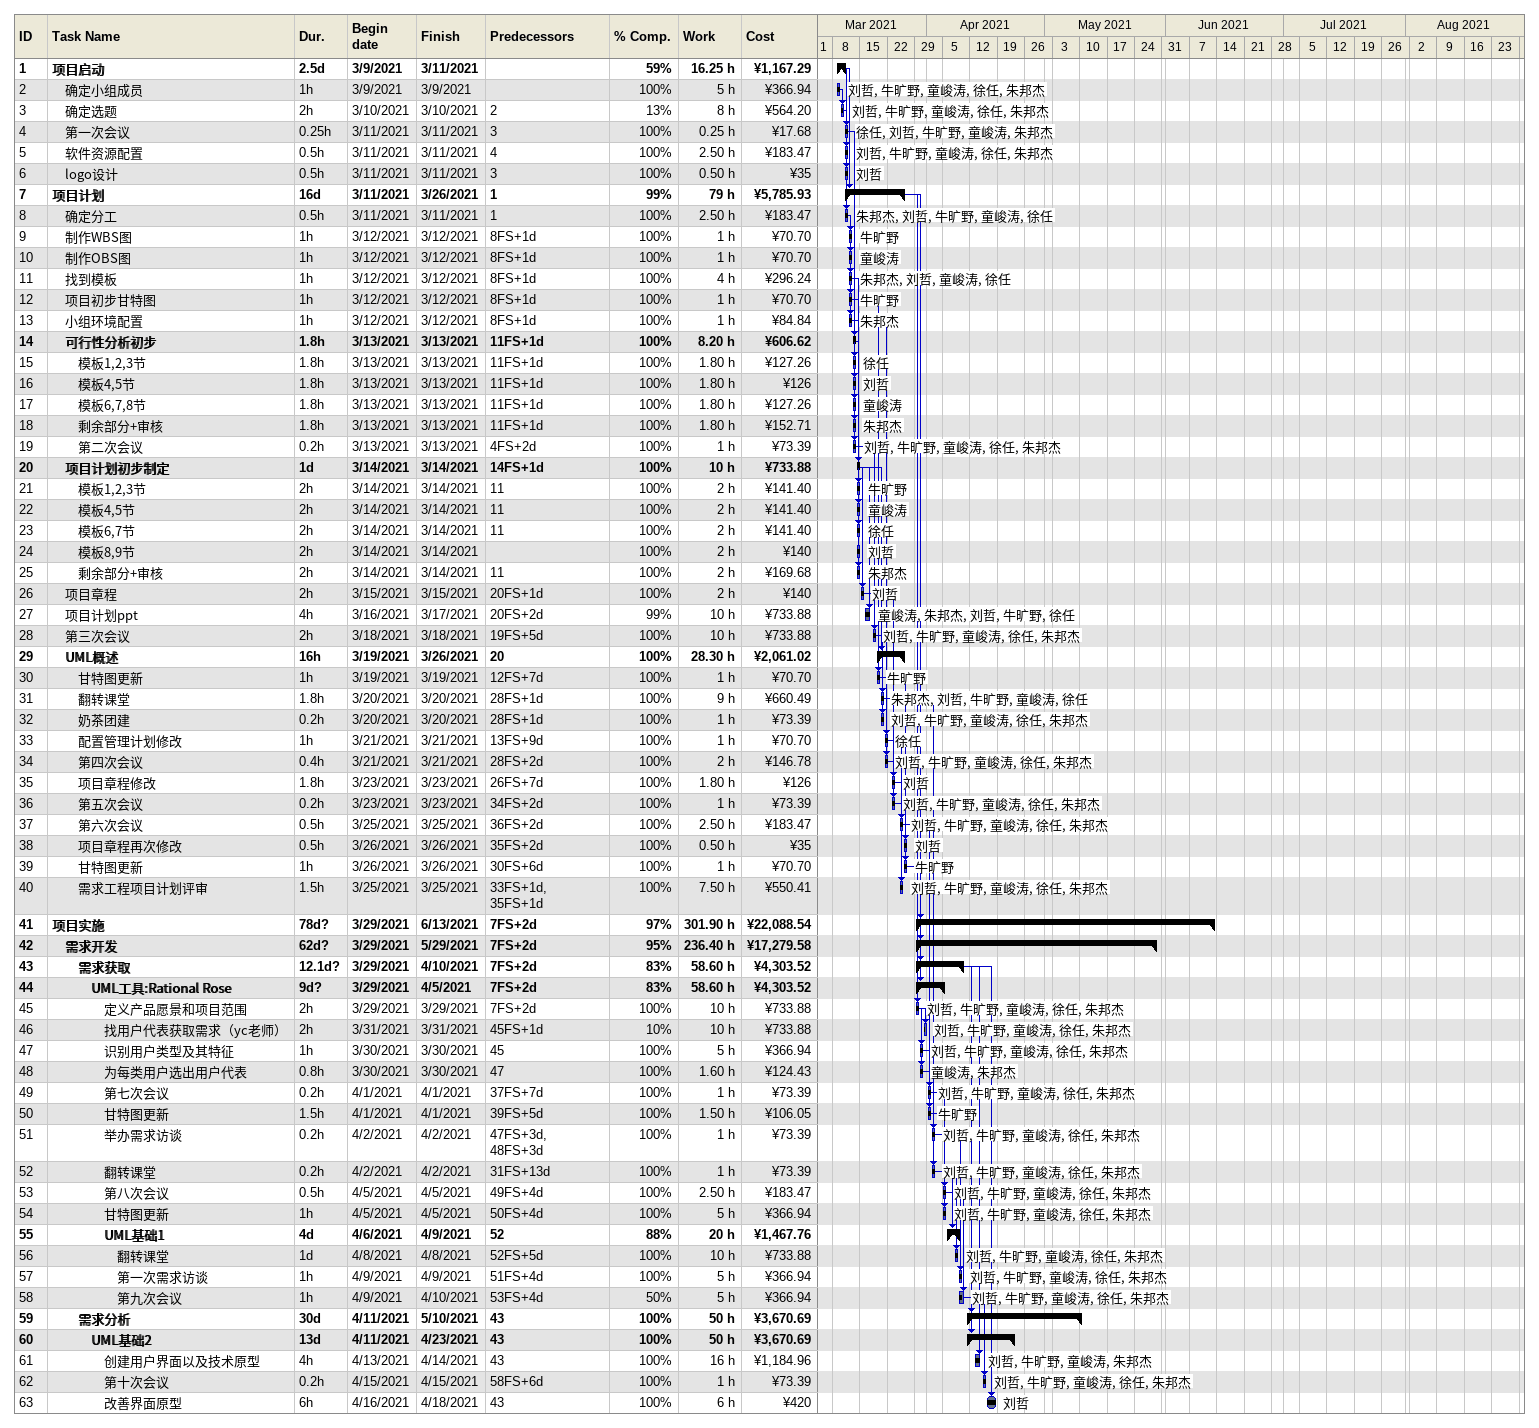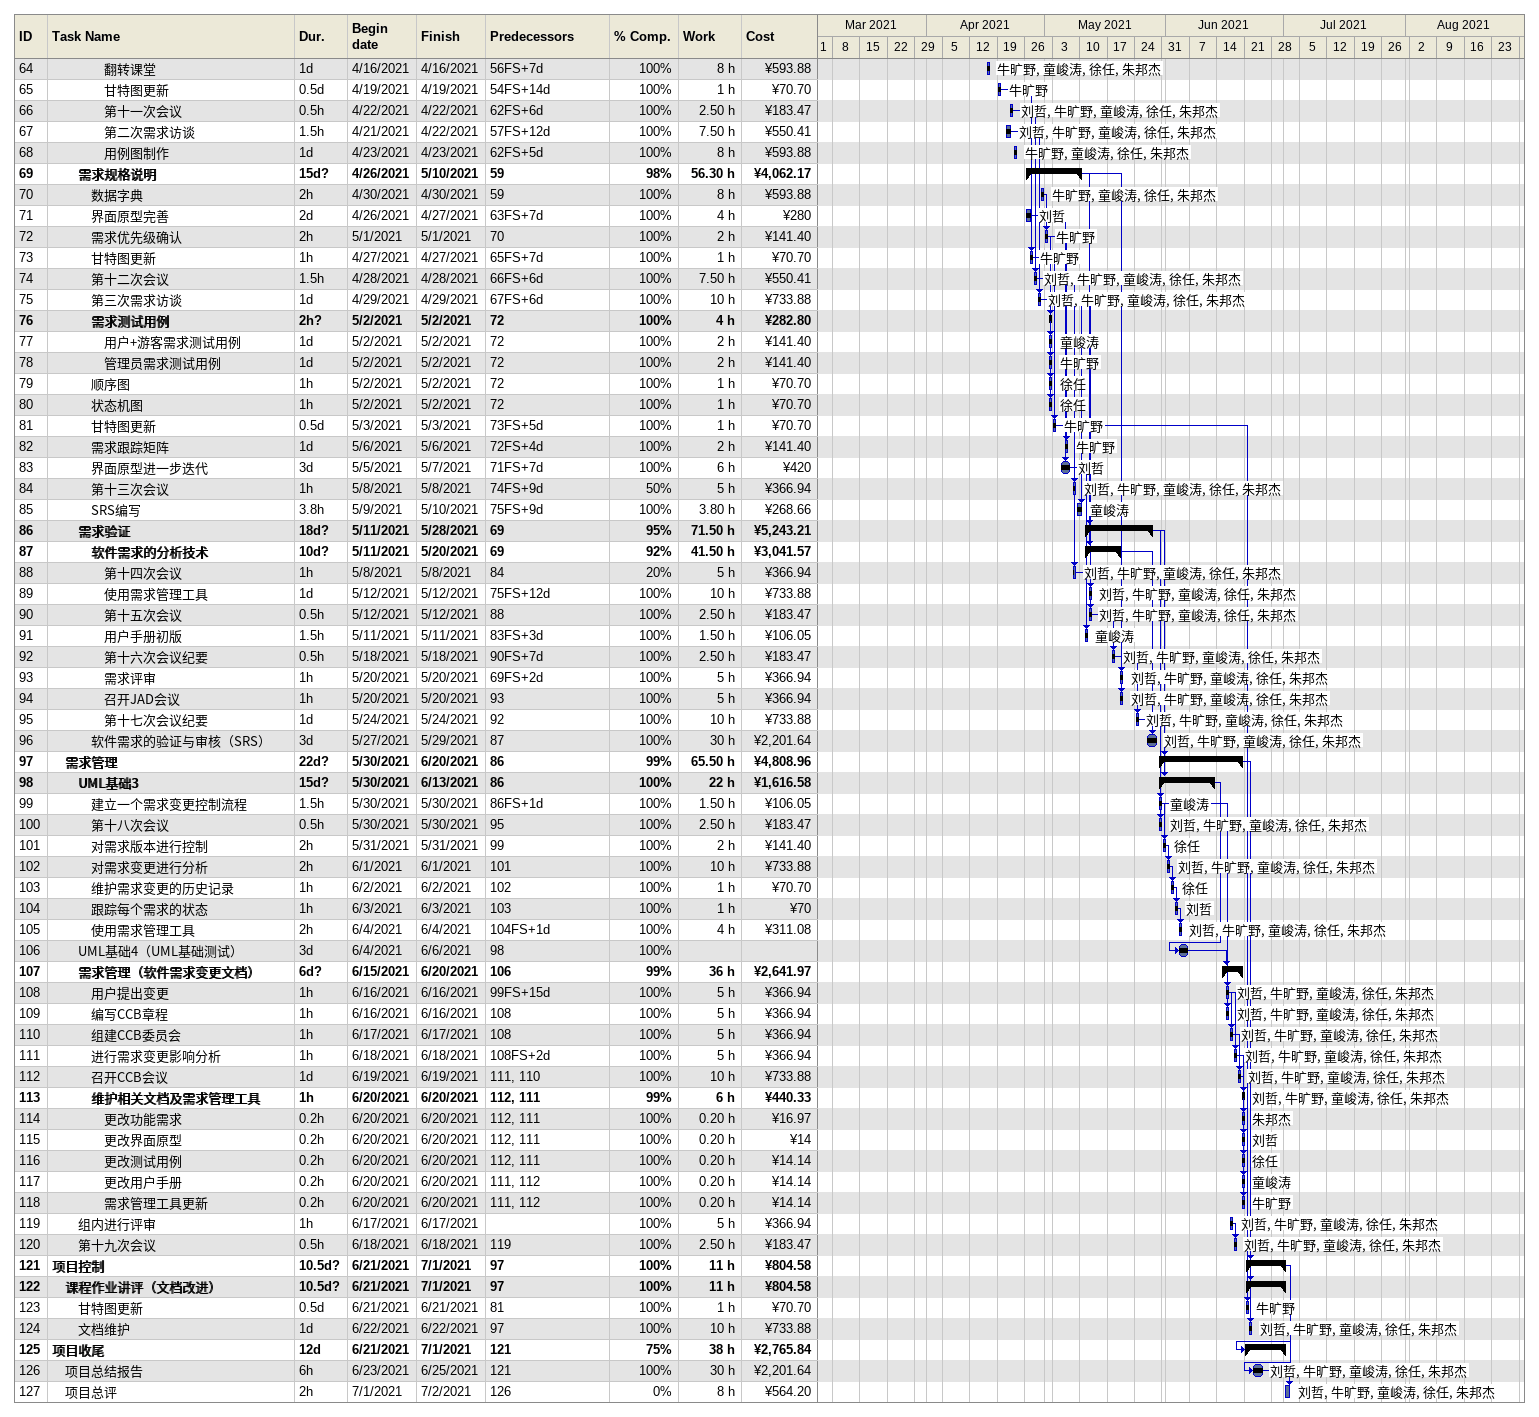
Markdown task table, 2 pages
| ID | Level | Task | Duration | Start | Finish | Predecessors | Resources | % complete | Work (h) | Cost (¥) |
|---|---|---|---|---|---|---|---|---|---|---|
| 1 | 1 | **项目启动** | 2.5d | 2021-03-09 | 2021-03-11 |  |  | 59 | 16.25 | 1167.29 |
| 2 | 2 | 确定小组成员 | 1h | 2021-03-09 | 2021-03-09 |  | 刘哲, 牛旷野, 童峻涛, 徐任, 朱邦杰 | 100 | 5 | 366.94 |
| 3 | 2 | 确定选题 | 2h | 2021-03-10 | 2021-03-10 | 2 | 刘哲, 牛旷野, 童峻涛, 徐任, 朱邦杰 | 13 | 8 | 564.20 |
| 4 | 2 | 第一次会议 | 0.25h | 2021-03-11 | 2021-03-11 | 3 | 徐任, 刘哲, 牛旷野, 童峻涛, 朱邦杰 | 100 | 0.25 | 17.68 |
| 5 | 2 | 软件资源配置 | 0.5h | 2021-03-11 | 2021-03-11 | 4 | 刘哲, 牛旷野, 童峻涛, 徐任, 朱邦杰 | 100 | 2.50 | 183.47 |
| 6 | 2 | logo设计 | 0.5h | 2021-03-11 | 2021-03-11 | 3 | 刘哲 | 100 | 0.50 | 35 |
| 7 | 1 | **项目计划** | 16d | 2021-03-11 | 2021-03-26 | 1 |  | 99 | 79 | 5785.93 |
| 8 | 2 | 确定分工 | 0.5h | 2021-03-11 | 2021-03-11 | 1 | 朱邦杰, 刘哲, 牛旷野, 童峻涛, 徐任 | 100 | 2.50 | 183.47 |
| 9 | 2 | 制作WBS图 | 1h | 2021-03-12 | 2021-03-12 | 8FS+1d | 牛旷野 | 100 | 1 | 70.70 |
| 10 | 2 | 制作OBS图 | 1h | 2021-03-12 | 2021-03-12 | 8FS+1d | 童峻涛 | 100 | 1 | 70.70 |
| 11 | 2 | 找到模板 | 1h | 2021-03-12 | 2021-03-12 | 8FS+1d | 朱邦杰, 刘哲, 童峻涛, 徐任 | 100 | 4 | 296.24 |
| 12 | 2 | 项目初步甘特图 | 1h | 2021-03-12 | 2021-03-12 | 8FS+1d | 牛旷野 | 100 | 1 | 70.70 |
| 13 | 2 | 小组环境配置 | 1h | 2021-03-12 | 2021-03-12 | 8FS+1d | 朱邦杰 | 100 | 1 | 84.84 |
| 14 | 2 | **可行性分析初步** | 1.8h | 2021-03-13 | 2021-03-13 | 11FS+1d |  | 100 | 8.20 | 606.62 |
| 15 | 3 | 模板1,2,3节 | 1.8h | 2021-03-13 | 2021-03-13 | 11FS+1d | 徐任 | 100 | 1.80 | 127.26 |
| 16 | 3 | 模板4,5节 | 1.8h | 2021-03-13 | 2021-03-13 | 11FS+1d | 刘哲 | 100 | 1.80 | 126 |
| 17 | 3 | 模板6,7,8节 | 1.8h | 2021-03-13 | 2021-03-13 | 11FS+1d | 童峻涛 | 100 | 1.80 | 127.26 |
| 18 | 3 | 剩余部分+审核 | 1.8h | 2021-03-13 | 2021-03-13 | 11FS+1d | 朱邦杰 | 100 | 1.80 | 152.71 |
| 19 | 3 | 第二次会议 | 0.2h | 2021-03-13 | 2021-03-13 | 4FS+2d | 刘哲, 牛旷野, 童峻涛, 徐任, 朱邦杰 | 100 | 1 | 73.39 |
| 20 | 2 | **项目计划初步制定** | 1d | 2021-03-14 | 2021-03-14 | 14FS+1d |  | 100 | 10 | 733.88 |
| 21 | 3 | 模板1,2,3节 | 2h | 2021-03-14 | 2021-03-14 | 11 | 牛旷野 | 100 | 2 | 141.40 |
| 22 | 3 | 模板4,5节 | 2h | 2021-03-14 | 2021-03-14 | 11 | 童峻涛 | 100 | 2 | 141.40 |
| 23 | 3 | 模板6,7节 | 2h | 2021-03-14 | 2021-03-14 | 11 | 徐任 | 100 | 2 | 141.40 |
| 24 | 3 | 模板8,9节 | 2h | 2021-03-14 | 2021-03-14 |  | 刘哲 | 100 | 2 | 140 |
| 25 | 3 | 剩余部分+审核 | 2h | 2021-03-14 | 2021-03-14 | 11 | 朱邦杰 | 100 | 2 | 169.68 |
| 26 | 2 | 项目章程 | 2h | 2021-03-15 | 2021-03-15 | 20FS+1d | 刘哲 | 100 | 2 | 140 |
| 27 | 2 | 项目计划ppt | 4h | 2021-03-16 | 2021-03-17 | 20FS+2d | 童峻涛, 朱邦杰, 刘哲, 牛旷野, 徐任 | 99 | 10 | 733.88 |
| 28 | 2 | 第三次会议 | 2h | 2021-03-18 | 2021-03-18 | 19FS+5d | 刘哲, 牛旷野, 童峻涛, 徐任, 朱邦杰 | 100 | 10 | 733.88 |
| 29 | 2 | **UML概述** | 16h | 2021-03-19 | 2021-03-26 | 20 |  | 100 | 28.30 | 2061.02 |
| 30 | 3 | 甘特图更新 | 1h | 2021-03-19 | 2021-03-19 | 12FS+7d | 牛旷野 | 100 | 1 | 70.70 |
| 31 | 3 | 翻转课堂 | 1.8h | 2021-03-20 | 2021-03-20 | 28FS+1d | 朱邦杰, 刘哲, 牛旷野, 童峻涛, 徐任 | 100 | 9 | 660.49 |
| 32 | 3 | 奶茶团建 | 0.2h | 2021-03-20 | 2021-03-20 | 28FS+1d | 刘哲, 牛旷野, 童峻涛, 徐任, 朱邦杰 | 100 | 1 | 73.39 |
| 33 | 3 | 配置管理计划修改 | 1h | 2021-03-21 | 2021-03-21 | 13FS+9d | 徐任 | 100 | 1 | 70.70 |
| 34 | 3 | 第四次会议 | 0.4h | 2021-03-21 | 2021-03-21 | 28FS+2d | 刘哲, 牛旷野, 童峻涛, 徐任, 朱邦杰 | 100 | 2 | 146.78 |
| 35 | 3 | 项目章程修改 | 1.8h | 2021-03-23 | 2021-03-23 | 26FS+7d | 刘哲 | 100 | 1.80 | 126 |
| 36 | 3 | 第五次会议 | 0.2h | 2021-03-23 | 2021-03-23 | 34FS+2d | 刘哲, 牛旷野, 童峻涛, 徐任, 朱邦杰 | 100 | 1 | 73.39 |
| 37 | 3 | 第六次会议 | 0.5h | 2021-03-25 | 2021-03-25 | 36FS+2d | 刘哲, 牛旷野, 童峻涛, 徐任, 朱邦杰 | 100 | 2.50 | 183.47 |
| 38 | 3 | 项目章程再次修改 | 0.5h | 2021-03-26 | 2021-03-26 | 35FS+2d | 刘哲 | 100 | 0.50 | 35 |
| 39 | 3 | 甘特图更新 | 1h | 2021-03-26 | 2021-03-26 | 30FS+6d | 牛旷野 | 100 | 1 | 70.70 |
| 40 | 3 | 需求工程项目计划评审 | 1.5h | 2021-03-25 | 2021-03-25 | 33FS+1d, 35FS+1d | 刘哲, 牛旷野, 童峻涛, 徐任, 朱邦杰 | 100 | 7.50 | 550.41 |
| 41 | 1 | **项目实施** | 78d? | 2021-03-29 | 2021-06-13 | 7FS+2d |  | 97 | 301.90 | 22088.54 |
| 42 | 2 | **需求开发** | 62d? | 2021-03-29 | 2021-05-29 | 7FS+2d |  | 95 | 236.40 | 17279.58 |
| 43 | 3 | **需求获取** | 12.1d? | 2021-03-29 | 2021-04-10 | 7FS+2d |  | 83 | 58.60 | 4303.52 |
| 44 | 4 | **UML工具:Rational Rose** | 9d? | 2021-03-29 | 2021-04-05 | 7FS+2d |  | 83 | 58.60 | 4303.52 |
| 45 | 5 | 定义产品愿景和项目范围 | 2h | 2021-03-29 | 2021-03-29 | 7FS+2d | 刘哲, 牛旷野, 童峻涛, 徐任, 朱邦杰 | 100 | 10 | 733.88 |
| 46 | 5 | 找用户代表获取需求（yc老师） | 2h | 2021-03-31 | 2021-03-31 | 45FS+1d | 刘哲, 牛旷野, 童峻涛, 徐任, 朱邦杰 | 10 | 10 | 733.88 |
| 47 | 5 | 识别用户类型及其特征 | 1h | 2021-03-30 | 2021-03-30 | 45 | 刘哲, 牛旷野, 童峻涛, 徐任, 朱邦杰 | 100 | 5 | 366.94 |
| 48 | 5 | 为每类用户选出用户代表 | 0.8h | 2021-03-30 | 2021-03-30 | 47 | 童峻涛, 朱邦杰 | 100 | 1.60 | 124.43 |
| 49 | 5 | 第七次会议 | 0.2h | 2021-04-01 | 2021-04-01 | 37FS+7d | 刘哲, 牛旷野, 童峻涛, 徐任, 朱邦杰 | 100 | 1 | 73.39 |
| 50 | 5 | 甘特图更新 | 1.5h | 2021-04-01 | 2021-04-01 | 39FS+5d | 牛旷野 | 100 | 1.50 | 106.05 |
| 51 | 5 | 举办需求访谈 | 0.2h | 2021-04-02 | 2021-04-02 | 47FS+3d, 48FS+3d | 刘哲, 牛旷野, 童峻涛, 徐任, 朱邦杰 | 100 | 1 | 73.39 |
| 52 | 5 | 翻转课堂 | 0.2h | 2021-04-02 | 2021-04-02 | 31FS+13d | 刘哲, 牛旷野, 童峻涛, 徐任, 朱邦杰 | 100 | 1 | 73.39 |
| 53 | 5 | 第八次会议 | 0.5h | 2021-04-05 | 2021-04-05 | 49FS+4d | 刘哲, 牛旷野, 童峻涛, 徐任, 朱邦杰 | 100 | 2.50 | 183.47 |
| 54 | 5 | 甘特图更新 | 1h | 2021-04-05 | 2021-04-05 | 50FS+4d | 刘哲, 牛旷野, 童峻涛, 徐任, 朱邦杰 | 100 | 5 | 366.94 |
| 55 | 5 | **UML基础1** | 4d | 2021-04-06 | 2021-04-09 | 52 |  | 88 | 20 | 1467.76 |
| 56 | 6 | 翻转课堂 | 1d | 2021-04-08 | 2021-04-08 | 52FS+5d | 刘哲, 牛旷野, 童峻涛, 徐任, 朱邦杰 | 100 | 10 | 733.88 |
| 57 | 6 | 第一次需求访谈 | 1h | 2021-04-09 | 2021-04-09 | 51FS+4d | 刘哲, 牛旷野, 童峻涛, 徐任, 朱邦杰 | 100 | 5 | 366.94 |
| 58 | 6 | 第九次会议 | 1h | 2021-04-09 | 2021-04-10 | 53FS+4d | 刘哲, 牛旷野, 童峻涛, 徐任, 朱邦杰 | 50 | 5 | 366.94 |
| 59 | 3 | **需求分析** | 30d | 2021-04-11 | 2021-05-10 | 43 |  | 100 | 50 | 3670.69 |
| 60 | 4 | **UML基础2** | 13d | 2021-04-11 | 2021-04-23 | 43 |  | 100 | 50 | 3670.69 |
| 61 | 5 | 创建用户界面以及技术原型 | 4h | 2021-04-13 | 2021-04-14 | 43 | 刘哲, 牛旷野, 童峻涛, 朱邦杰 | 100 | 16 | 1184.96 |
| 62 | 5 | 第十次会议 | 0.2h | 2021-04-15 | 2021-04-15 | 58FS+6d | 刘哲, 牛旷野, 童峻涛, 徐任, 朱邦杰 | 100 | 1 | 73.39 |
| 63 | 5 | 改善界面原型 | 6h | 2021-04-16 | 2021-04-18 | 43 | 刘哲 | 100 | 6 | 420 |
| 64 | 5 | 翻转课堂 | 1d | 2021-04-16 | 2021-04-16 | 56FS+7d | 牛旷野, 童峻涛, 徐任, 朱邦杰 | 100 | 8 | 593.88 |
| 65 | 5 | 甘特图更新 | 0.5d | 2021-04-19 | 2021-04-19 | 54FS+14d | 牛旷野 | 100 | 1 | 70.70 |
| 66 | 5 | 第十一次会议 | 0.5h | 2021-04-22 | 2021-04-22 | 62FS+6d | 刘哲, 牛旷野, 童峻涛, 徐任, 朱邦杰 | 100 | 2.50 | 183.47 |
| 67 | 5 | 第二次需求访谈 | 1.5h | 2021-04-21 | 2021-04-22 | 57FS+12d | 刘哲, 牛旷野, 童峻涛, 徐任, 朱邦杰 | 100 | 7.50 | 550.41 |
| 68 | 5 | 用例图制作 | 1d | 2021-04-23 | 2021-04-23 | 62FS+5d | 牛旷野, 童峻涛, 徐任, 朱邦杰 | 100 | 8 | 593.88 |
| 69 | 3 | **需求规格说明** | 15d? | 2021-04-26 | 2021-05-10 | 59 |  | 98 | 56.30 | 4062.17 |
| 70 | 4 | 数据字典 | 2h | 2021-04-30 | 2021-04-30 | 59 | 牛旷野, 童峻涛, 徐任, 朱邦杰 | 100 | 8 | 593.88 |
| 71 | 4 | 界面原型完善 | 2d | 2021-04-26 | 2021-04-27 | 63FS+7d | 刘哲 | 100 | 4 | 280 |
| 72 | 4 | 需求优先级确认 | 2h | 2021-05-01 | 2021-05-01 | 70 | 牛旷野 | 100 | 2 | 141.40 |
| 73 | 4 | 甘特图更新 | 1h | 2021-04-27 | 2021-04-27 | 65FS+7d | 牛旷野 | 100 | 1 | 70.70 |
| 74 | 4 | 第十二次会议 | 1.5h | 2021-04-28 | 2021-04-28 | 66FS+6d | 刘哲, 牛旷野, 童峻涛, 徐任, 朱邦杰 | 100 | 7.50 | 550.41 |
| 75 | 4 | 第三次需求访谈 | 1d | 2021-04-29 | 2021-04-29 | 67FS+6d | 刘哲, 牛旷野, 童峻涛, 徐任, 朱邦杰 | 100 | 10 | 733.88 |
| 76 | 4 | **需求测试用例** | 2h? | 2021-05-02 | 2021-05-02 | 72 |  | 100 | 4 | 282.80 |
| 77 | 5 | 用户+游客需求测试用例 | 1d | 2021-05-02 | 2021-05-02 | 72 | 童峻涛 | 100 | 2 | 141.40 |
| 78 | 5 | 管理员需求测试用例 | 1d | 2021-05-02 | 2021-05-02 | 72 | 牛旷野 | 100 | 2 | 141.40 |
| 79 | 4 | 顺序图 | 1h | 2021-05-02 | 2021-05-02 | 72 | 徐任 | 100 | 1 | 70.70 |
| 80 | 4 | 状态机图 | 1h | 2021-05-02 | 2021-05-02 | 72 | 徐任 | 100 | 1 | 70.70 |
| 81 | 4 | 甘特图更新 | 0.5d | 2021-05-03 | 2021-05-03 | 73FS+5d | 牛旷野 | 100 | 1 | 70.70 |
| 82 | 4 | 需求跟踪矩阵 | 1d | 2021-05-06 | 2021-05-06 | 72FS+4d | 牛旷野 | 100 | 2 | 141.40 |
| 83 | 4 | 界面原型进一步迭代 | 3d | 2021-05-05 | 2021-05-07 | 71FS+7d | 刘哲 | 100 | 6 | 420 |
| 84 | 4 | 第十三次会议 | 1h | 2021-05-08 | 2021-05-08 | 74FS+9d | 刘哲, 牛旷野, 童峻涛, 徐任, 朱邦杰 | 50 | 5 | 366.94 |
| 85 | 4 | SRS编写 | 3.8h | 2021-05-09 | 2021-05-10 | 75FS+9d | 童峻涛 | 100 | 3.80 | 268.66 |
| 86 | 3 | **需求验证** | 18d? | 2021-05-11 | 2021-05-28 | 69 |  | 95 | 71.50 | 5243.21 |
| 87 | 4 | **软件需求的分析技术** | 10d? | 2021-05-11 | 2021-05-20 | 69 |  | 92 | 41.50 | 3041.57 |
| 88 | 5 | 第十四次会议 | 1h | 2021-05-08 | 2021-05-08 | 84 | 刘哲, 牛旷野, 童峻涛, 徐任, 朱邦杰 | 20 | 5 | 366.94 |
| 89 | 5 | 使用需求管理工具 | 1d | 2021-05-12 | 2021-05-12 | 75FS+12d | 刘哲, 牛旷野, 童峻涛, 徐任, 朱邦杰 | 100 | 10 | 733.88 |
| 90 | 5 | 第十五次会议 | 0.5h | 2021-05-12 | 2021-05-12 | 88 | 刘哲, 牛旷野, 童峻涛, 徐任, 朱邦杰 | 100 | 2.50 | 183.47 |
| 91 | 5 | 用户手册初版 | 1.5h | 2021-05-11 | 2021-05-11 | 83FS+3d | 童峻涛 | 100 | 1.50 | 106.05 |
| 92 | 5 | 第十六次会议纪要 | 0.5h | 2021-05-18 | 2021-05-18 | 90FS+7d | 刘哲, 牛旷野, 童峻涛, 徐任, 朱邦杰 | 100 | 2.50 | 183.47 |
| 93 | 5 | 需求评审 | 1h | 2021-05-20 | 2021-05-20 | 69FS+2d | 刘哲, 牛旷野, 童峻涛, 徐任, 朱邦杰 | 100 | 5 | 366.94 |
| 94 | 5 | 召开JAD会议 | 1h | 2021-05-20 | 2021-05-20 | 93 | 刘哲, 牛旷野, 童峻涛, 徐任, 朱邦杰 | 100 | 5 | 366.94 |
| 95 | 5 | 第十七次会议纪要 | 1d | 2021-05-24 | 2021-05-24 | 92 | 刘哲, 牛旷野, 童峻涛, 徐任, 朱邦杰 | 100 | 10 | 733.88 |
| 96 | 4 | 软件需求的验证与审核（SRS） | 3d | 2021-05-27 | 2021-05-29 | 87 | 刘哲, 牛旷野, 童峻涛, 徐任, 朱邦杰 | 100 | 30 | 2201.64 |
| 97 | 2 | **需求管理** | 22d? | 2021-05-30 | 2021-06-20 | 86 |  | 99 | 65.50 | 4808.96 |
| 98 | 3 | **UML基础3** | 15d? | 2021-05-30 | 2021-06-13 | 86 |  | 100 | 22 | 1616.58 |
| 99 | 4 | 建立一个需求变更控制流程 | 1.5h | 2021-05-30 | 2021-05-30 | 86FS+1d | 童峻涛 | 100 | 1.50 | 106.05 |
| 100 | 4 | 第十八次会议 | 0.5h | 2021-05-30 | 2021-05-30 | 95 | 刘哲, 牛旷野, 童峻涛, 徐任, 朱邦杰 | 100 | 2.50 | 183.47 |
| 101 | 4 | 对需求版本进行控制 | 2h | 2021-05-31 | 2021-05-31 | 99 | 徐任 | 100 | 2 | 141.40 |
| 102 | 4 | 对需求变更进行分析 | 2h | 2021-06-01 | 2021-06-01 | 101 | 刘哲, 牛旷野, 童峻涛, 徐任, 朱邦杰 | 100 | 10 | 733.88 |
| 103 | 4 | 维护需求变更的历史记录 | 1h | 2021-06-02 | 2021-06-02 | 102 | 徐任 | 100 | 1 | 70.70 |
| 104 | 4 | 跟踪每个需求的状态 | 1h | 2021-06-03 | 2021-06-03 | 103 | 刘哲 | 100 | 1 | 70 |
| 105 | 4 | 使用需求管理工具 | 2h | 2021-06-04 | 2021-06-04 | 104FS+1d | 刘哲, 牛旷野, 童峻涛, 徐任, 朱邦杰 | 100 | 4 | 311.08 |
| 106 | 3 | UML基础4（UML基础测试） | 3d | 2021-06-04 | 2021-06-06 | 98 |  | 100 |  |  |
| 107 | 3 | **需求管理（软件需求变更文档）** | 6d? | 2021-06-15 | 2021-06-20 | 106 |  | 99 | 36 | 2641.97 |
| 108 | 4 | 用户提出变更 | 1h | 2021-06-16 | 2021-06-16 | 99FS+15d | 刘哲, 牛旷野, 童峻涛, 徐任, 朱邦杰 | 100 | 5 | 366.94 |
| 109 | 4 | 编写CCB章程 | 1h | 2021-06-16 | 2021-06-16 | 108 | 刘哲, 牛旷野, 童峻涛, 徐任, 朱邦杰 | 100 | 5 | 366.94 |
| 110 | 4 | 组建CCB委员会 | 1h | 2021-06-17 | 2021-06-17 | 108 | 刘哲, 牛旷野, 童峻涛, 徐任, 朱邦杰 | 100 | 5 | 366.94 |
| 111 | 4 | 进行需求变更影响分析 | 1h | 2021-06-18 | 2021-06-18 | 108FS+2d | 刘哲, 牛旷野, 童峻涛, 徐任, 朱邦杰 | 100 | 5 | 366.94 |
| 112 | 4 | 召开CCB会议 | 1d | 2021-06-19 | 2021-06-19 | 111, 110 | 刘哲, 牛旷野, 童峻涛, 徐任, 朱邦杰 | 100 | 10 | 733.88 |
| 113 | 4 | **维护相关文档及需求管理工具** | 1h | 2021-06-20 | 2021-06-20 | 112, 111 | 刘哲, 牛旷野, 童峻涛, 徐任, 朱邦杰 | 99 | 6 | 440.33 |
| 114 | 5 | 更改功能需求 | 0.2h | 2021-06-20 | 2021-06-20 | 112, 111 | 朱邦杰 | 100 | 0.20 | 16.97 |
| 115 | 5 | 更改界面原型 | 0.2h | 2021-06-20 | 2021-06-20 | 112, 111 | 刘哲 | 100 | 0.20 | 14 |
| 116 | 5 | 更改测试用例 | 0.2h | 2021-06-20 | 2021-06-20 | 112, 111 | 徐任 | 100 | 0.20 | 14.14 |
| 117 | 5 | 更改用户手册 | 0.2h | 2021-06-20 | 2021-06-20 | 111, 112 | 童峻涛 | 100 | 0.20 | 14.14 |
| 118 | 5 | 需求管理工具更新 | 0.2h | 2021-06-20 | 2021-06-20 | 111, 112 | 牛旷野 | 100 | 0.20 | 14.14 |
| 119 | 3 | 组内进行评审 | 1h | 2021-06-17 | 2021-06-17 |  | 刘哲, 牛旷野, 童峻涛, 徐任, 朱邦杰 | 100 | 5 | 366.94 |
| 120 | 3 | 第十九次会议 | 0.5h | 2021-06-18 | 2021-06-18 | 119 | 刘哲, 牛旷野, 童峻涛, 徐任, 朱邦杰 | 100 | 2.50 | 183.47 |
| 121 | 1 | **项目控制** | 10.5d? | 2021-06-21 | 2021-07-01 | 97 |  | 100 | 11 | 804.58 |
| 122 | 2 | **课程作业讲评（文档改进）** | 10.5d? | 2021-06-21 | 2021-07-01 | 97 |  | 100 | 11 | 804.58 |
| 123 | 3 | 甘特图更新 | 0.5d | 2021-06-21 | 2021-06-21 | 81 | 牛旷野 | 100 | 1 | 70.70 |
| 124 | 3 | 文档维护 | 1d | 2021-06-22 | 2021-06-22 | 97 | 刘哲, 牛旷野, 童峻涛, 徐任, 朱邦杰 | 100 | 10 | 733.88 |
| 125 | 1 | **项目收尾** | 12d | 2021-06-21 | 2021-07-01 | 121 |  | 75 | 38 | 2765.84 |
| 126 | 2 | 项目总结报告 | 6h | 2021-06-23 | 2021-06-25 | 121 | 刘哲, 牛旷野, 童峻涛, 徐任, 朱邦杰 | 100 | 30 | 2201.64 |
| 127 | 2 | 项目总评 | 2h | 2021-07-01 | 2021-07-02 | 126 | 刘哲, 牛旷野, 童峻涛, 徐任, 朱邦杰 | 0 | 8 | 564.20 |
